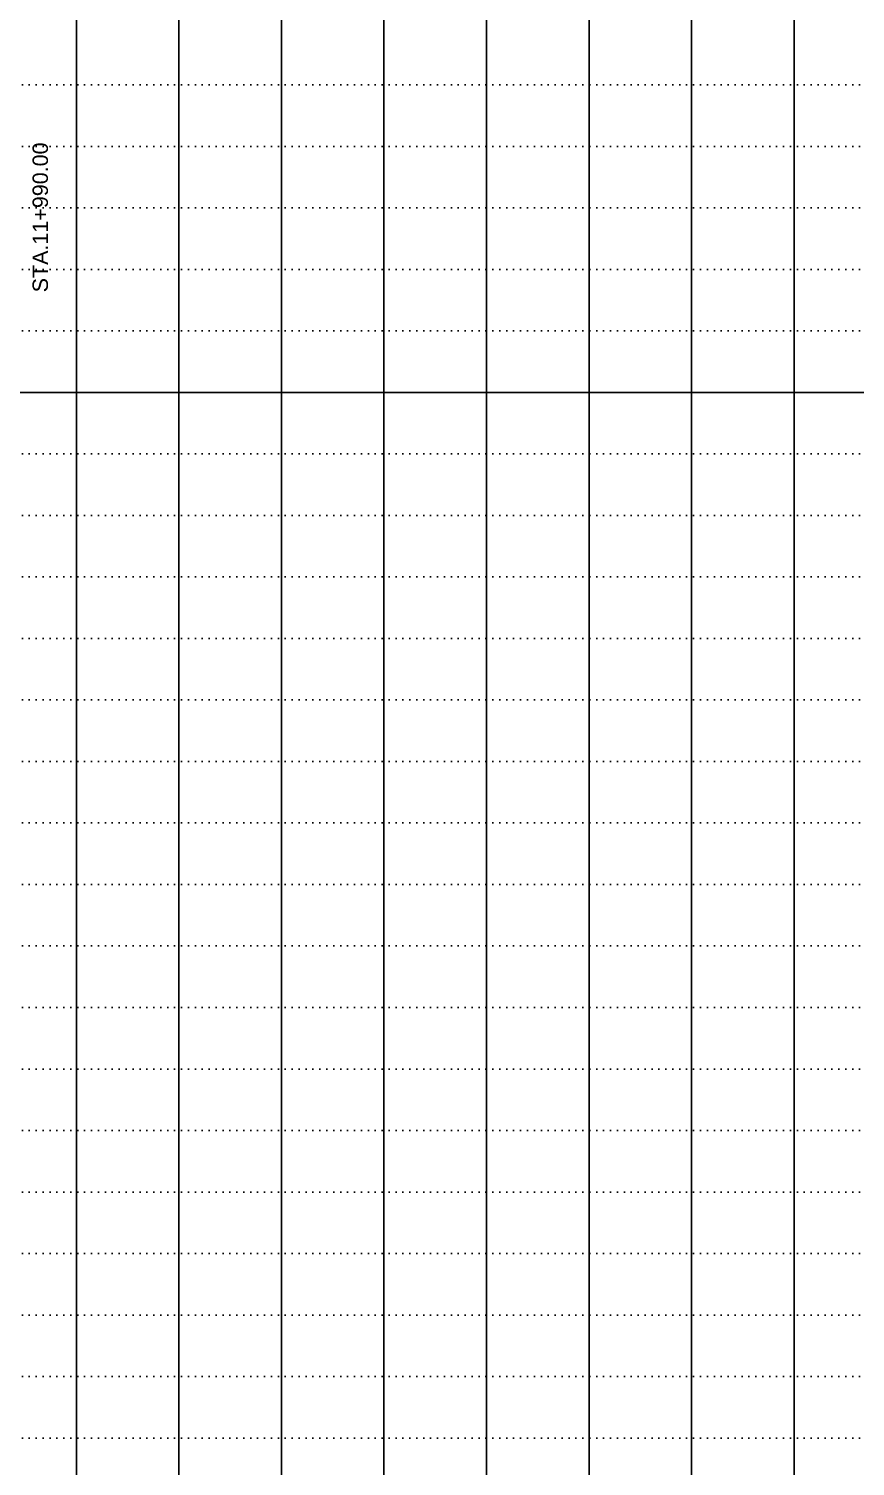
# Model space of a CAD drawing. Header units: millimetres. Extents: x -1499 to 6658, y -12483 to -6008.
# Drawn here: x 1246.9 to 1408.1, y -11602.6 to -11322.1 of the extents above; entities that cross this region are included whole.
import ezdxf

# ---------------------------------------------------------------- set-up
doc = ezdxf.new("R2010")
doc.units = ezdxf.units.MM
doc.linetypes.add('A-DOTLN01H', pattern=[0.125, 0, -0.125])
doc.layers.add('_와꾸', color=7, linetype='Continuous', plot=False)
for name, color, linetype in [('CR-GRID', 56, 'A-DOTLN01H'), ('수직그리드', 1, 'Continuous'), ('일반제원문자', 3, 'Continuous')]:
    doc.layers.add(name, color=color, linetype=linetype)
doc.styles.get("Standard").update_dxf_attribs({"font": 'arial.ttf'})

msp = doc.modelspace()

# ---------------------------------------------------------------- linework, layer by layer
at = {"layer": '_와꾸', "color": 7, "true_color": 0xffffff}
msp.add_lwpolyline([(636.16, -11393.06), (1436.16, -11393.06), (1436.16, -10877.06), (636.16, -10877.06)], close=True, dxfattribs=at)
at = {"layer": 'CR-GRID', "linetype": 'A-DOTLN01H', "ltscale": 10}
for p, q in [((696.16, -11333.06), (6636.16, -11333.06)), ((696.16, -11345.06), (6636.16, -11345.06)), ((696.16, -11357.06), (6636.16, -11357.06)), ((696.16, -11369.06), (6636.16, -11369.06)), ((696.16, -11381.06), (6636.16, -11381.06)), ((696.16, -11393.06), (6636.16, -11393.06)), ((696.16, -11405.06), (6636.16, -11405.06)), ((696.16, -11417.06), (6636.16, -11417.06)), ((696.16, -11429.06), (6636.16, -11429.06)), ((696.16, -11441.06), (6636.16, -11441.06)), ((696.16, -11453.06), (6636.16, -11453.06)), ((696.16, -11465.06), (6636.16, -11465.06)), ((696.16, -11477.06), (6636.16, -11477.06)), ((696.16, -11489.06), (6636.16, -11489.06)), ((696.16, -11501.06), (6636.16, -11501.06)), ((696.16, -11513.06), (6636.16, -11513.06)), ((696.16, -11525.06), (6636.16, -11525.06)), ((696.16, -11537.06), (6636.16, -11537.06)), ((696.16, -11549.06), (6636.16, -11549.06)), ((696.16, -11561.06), (6636.16, -11561.06)), ((696.16, -11573.06), (6196.16, -11573.06)), ((696.16, -11585.06), (6196.16, -11585.06)), ((696.16, -11597.06), (6196.16, -11597.06))]:
    msp.add_line(p, q, dxfattribs=at)
at = {"layer": '수직그리드'}
for p, q in [((1396.16, -10964.66), (1396.16, -11873.06)), ((1336.16, -11015.24), (1336.16, -11873.06)), ((1356.16, -11015.62), (1356.16, -11873.06)), ((1376.16, -11016.2), (1376.16, -11873.06)), ((1316.16, -11070.29), (1316.16, -11873.06)), ((1296.16, -11124.76), (1296.16, -11873.06)), ((1276.16, -11158.39), (1276.16, -11873.06)), ((1256.16, -11165.35), (1256.16, -11873.06))]:
    msp.add_line(p, q, dxfattribs=at)

# ---------------------------------------------------------------- texts
at = {"layer": '일반제원문자'}
msp.add_text('           STA.11+990.00', height=3, rotation=90, dxfattribs=at).set_placement((1250.6, -11386.33))

doc.saveas('drawing.dxf')
